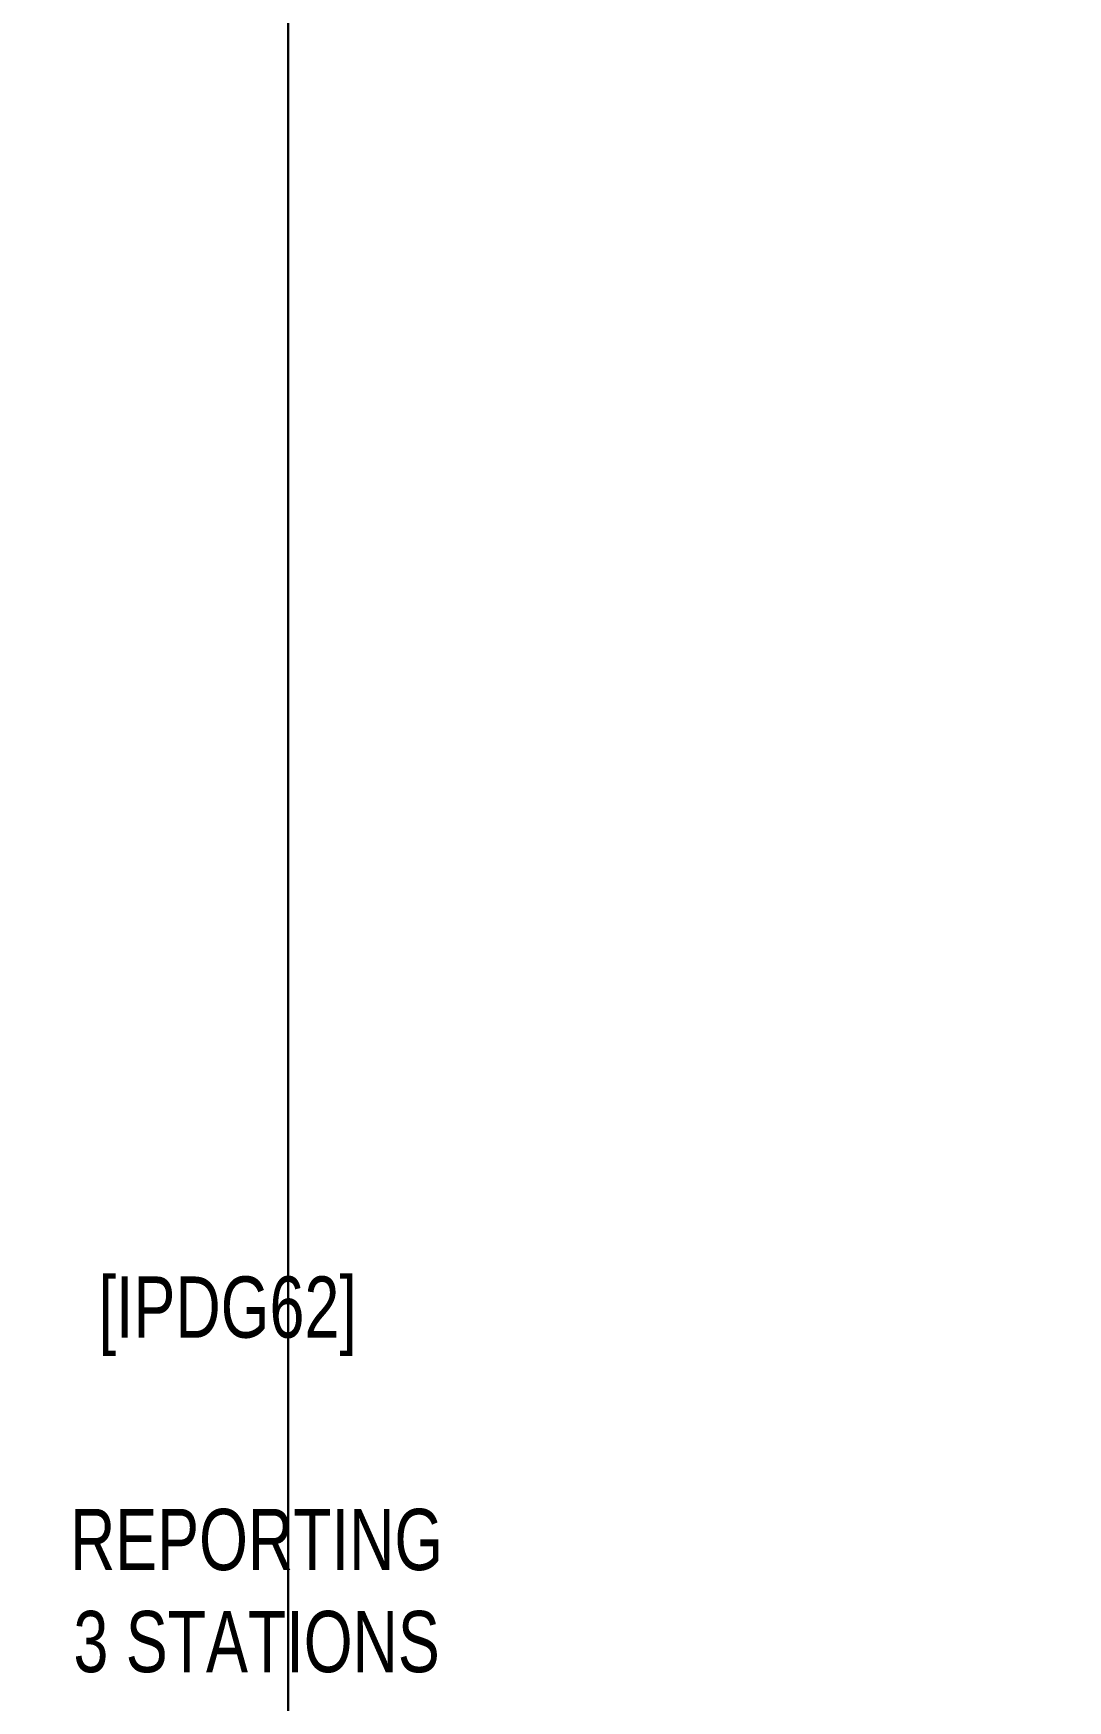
# Model space of a CAD drawing. Header units: metres. Extents: x 75097 to 220695, y -1557923 to -1361206.
# Drawn here: x 111656 to 113345, y -1436626 to -1433903 of the extents above; entities that cross this region are included whole.
import ezdxf

# ---------------------------------------------------------------- set-up
doc = ezdxf.new("R2010")
doc.units = ezdxf.units.M
doc.layers.get('0').update_dxf_attribs({"lineweight": 0})
doc.layers.add('A-100 - Copy$0$72_EGR_BASE_TEXT', color=8, linetype='Continuous', lineweight=0)
doc.layers.add('E-LG', color=245, linetype='Continuous', lineweight=30)
doc.styles.add('A-100 - Copy$0$X3G_ENTITY_2587EA', font='swisscl.ttf', dxfattribs={"height": 200})

# ---------------------------------------------------------------- blocks, each defined once
blk = doc.blocks.new('A-100 - Copy')
at = {"layer": 'A-100 - Copy$0$72_EGR_BASE_TEXT', "char_height": 100, "attachment_point": 2, "style": 'A-100 - Copy$0$X3G_ENTITY_2587EA'}
for s, insert in [('[IPDG62]', (111973.7, -1435933, 2.4)), ('REPORTING^M^J3 STATIONS', (112020.9, -1436312.6, 2.4))]:
    blk.add_mtext(s, dxfattribs=dict(at, insert=insert))

msp = doc.modelspace()

# ---------------------------------------------------------------- linework, layer by layer
at = {"layer": 'E-LG', "color": 1}
msp.add_lwpolyline([(114121.9, -1438163.1), (113976.1, -1437823.1), (112072.6, -1437823.1), (112072.6, -1431172), (112496.9, -1430971.6), (112081, -1430928.9), (112081, -1425669.9), (112433.9, -1425522.7), (112069.9, -1425406.5), (108550.8, -1425406.5), (108550.8, -1424950.6), (108261.7, -1424857.6), (108557.5, -1424816.6), (108557.5, -1421791.1), (108261.7, -1421679.4), (108556.9, -1421628.8), (112349.4, -1421628.8), (112433.9, -1421592.4), (112335.3, -1421540.3), (108551.1, -1421540.3), (108551.1, -1418318.7), (108261.7, -1418252.7)], dxfattribs=at)

# ---------------------------------------------------------------- next in the draw order: block references
msp.add_blockref('A-100 - Copy', (0, 0))

doc.saveas('drawing.dxf')
